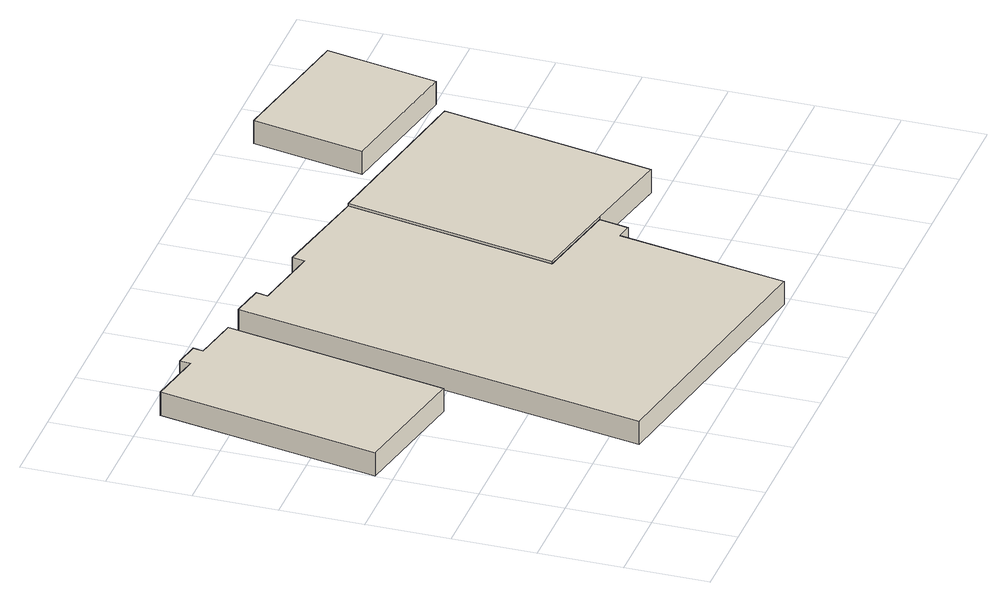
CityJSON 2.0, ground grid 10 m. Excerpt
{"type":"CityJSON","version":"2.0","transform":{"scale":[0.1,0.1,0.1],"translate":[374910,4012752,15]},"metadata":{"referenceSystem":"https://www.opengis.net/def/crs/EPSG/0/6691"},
"CityObjects":{
"building1":{"type":"Building","attributes":{"枝番":1,"利根川水系渡良瀬川洪水浸水想定区域（計画規模）.規模":"L1","利根川水系渡良瀬川洪水浸水想定区域（計画規模）.浸水ランク":"2","利根川水系渡良瀬川洪水浸水想定区域（計画規模）.浸水深":1.57,"利根川水系渡良瀬川洪水浸水想定区域（計画規模）.継続時間":10.7,"利根川水系渡良瀬川洪水浸水想定区域（想定最大規模）.規模":"L2","利根川水系渡良瀬川洪水浸水想定区域（想定最大規模）.浸水ランク":"2","利根川水系渡良瀬川洪水浸水想定区域（想定最大規模）.浸水深":2.92,"利根川水系渡良瀬川洪水浸水想定区域（想定最大規模）.継続時間":216.8,"利根川水系矢場川洪水浸水想定区域（想定最大規模）.規模":"L2","利根川水系多々良川洪水浸水想定区域（想定最大規模）.規模":"L2","利根川水系利根川洪水浸水想定区域（計画規模）.規模":"L1","利根川水系利根川洪水浸水想定区域（計画規模）.浸水ランク":"3","利根川水系利根川洪水浸水想定区域（計画規模）.浸水深":3.9,"利根川水系利根川洪水浸水想定区域（想定最大規模）.規模":"L2","利根川水系利根川洪水浸水想定区域（想定最大規模）.浸水ランク":"4","利根川水系利根川洪水浸水想定区域（想定最大規模）.浸水深":6.13,"BuildingDetails.prefecture":"10","BuildingDetails.city":"10207"},"geometry":[{"type":"Solid","lod":"1","boundaries":[[[[0,1,2,3,4,5,6,7]],[[6,8,9,7]],[[5,10,8,6]],[[4,11,10,5]],[[3,12,11,4]],[[2,13,12,3]],[[1,14,13,2]],[[0,15,14,1]],[[7,9,15,0]],[[8,10,11,12,13,14,15,9]]]]}]},
"building2":{"type":"Building","attributes":{"枝番":1,"利根川水系渡良瀬川洪水浸水想定区域（計画規模）.規模":"L1","利根川水系渡良瀬川洪水浸水想定区域（計画規模）.浸水ランク":"2","利根川水系渡良瀬川洪水浸水想定区域（計画規模）.浸水深":1.27,"利根川水系渡良瀬川洪水浸水想定区域（計画規模）.継続時間":14.8,"利根川水系渡良瀬川洪水浸水想定区域（想定最大規模）.規模":"L2","利根川水系渡良瀬川洪水浸水想定区域（想定最大規模）.浸水ランク":"2","利根川水系渡良瀬川洪水浸水想定区域（想定最大規模）.浸水深":2.62,"利根川水系渡良瀬川洪水浸水想定区域（想定最大規模）.継続時間":223.7,"利根川水系矢場川洪水浸水想定区域（想定最大規模）.規模":"L2","利根川水系矢場川洪水浸水想定区域（想定最大規模）.浸水ランク":"1","利根川水系矢場川洪水浸水想定区域（想定最大規模）.浸水深":0.06,"利根川水系多々良川洪水浸水想定区域（想定最大規模）.規模":"L2","利根川水系利根川洪水浸水想定区域（計画規模）.規模":"L1","利根川水系利根川洪水浸水想定区域（計画規模）.浸水ランク":"3","利根川水系利根川洪水浸水想定区域（計画規模）.浸水深":3.6,"利根川水系利根川洪水浸水想定区域（想定最大規模）.規模":"L2","利根川水系利根川洪水浸水想定区域（想定最大規模）.浸水ランク":"4","利根川水系利根川洪水浸水想定区域（想定最大規模）.浸水深":5.83,"usage":"451","BuildingDetails.prefecture":"10","BuildingDetails.city":"10207","BuildingDetails.surveyYear":2016},"geometry":[{"type":"Solid","lod":"1","boundaries":[[[[16,17,18,19,20,21,22,23,24,25,26,27]],[[26,28,29,27]],[[25,30,28,26]],[[24,31,30,25]],[[23,32,31,24]],[[22,33,32,23]],[[21,34,33,22]],[[20,35,34,21]],[[19,36,35,20]],[[18,37,36,19]],[[17,38,37,18]],[[16,39,38,17]],[[27,29,39,16]],[[28,30,31,32,33,34,35,36,37,38,39,29]]]]}]},
"building3":{"type":"Building","attributes":{"枝番":1,"利根川水系渡良瀬川洪水浸水想定区域（計画規模）.規模":"L1","利根川水系渡良瀬川洪水浸水想定区域（計画規模）.浸水ランク":"2","利根川水系渡良瀬川洪水浸水想定区域（計画規模）.浸水深":1.27,"利根川水系渡良瀬川洪水浸水想定区域（計画規模）.継続時間":21.4,"利根川水系渡良瀬川洪水浸水想定区域（想定最大規模）.規模":"L2","利根川水系渡良瀬川洪水浸水想定区域（想定最大規模）.浸水ランク":"2","利根川水系渡良瀬川洪水浸水想定区域（想定最大規模）.浸水深":2.62,"利根川水系渡良瀬川洪水浸水想定区域（想定最大規模）.継続時間":231.8,"利根川水系矢場川洪水浸水想定区域（想定最大規模）.規模":"L2","利根川水系利根川洪水浸水想定区域（計画規模）.規模":"L1","利根川水系利根川洪水浸水想定区域（計画規模）.浸水ランク":"3","利根川水系利根川洪水浸水想定区域（計画規模）.浸水深":3.6,"利根川水系利根川洪水浸水想定区域（想定最大規模）.規模":"L2","利根川水系利根川洪水浸水想定区域（想定最大規模）.浸水ランク":"4","利根川水系利根川洪水浸水想定区域（想定最大規模）.浸水深":5.83,"BuildingDetails.prefecture":"10","BuildingDetails.city":"10207"},"geometry":[{"type":"Solid","lod":"1","boundaries":[[[[40,41,42,43,44]],[[43,45,46,44]],[[42,47,45,43]],[[41,48,47,42]],[[40,49,48,41]],[[44,46,49,40]],[[45,47,48,49,46]]]]}]},
"building4":{"type":"Building","attributes":{"枝番":1,"利根川水系渡良瀬川洪水浸水想定区域（計画規模）.規模":"L1","利根川水系渡良瀬川洪水浸水想定区域（計画規模）.浸水ランク":"2","利根川水系渡良瀬川洪水浸水想定区域（計画規模）.浸水深":1.59,"利根川水系渡良瀬川洪水浸水想定区域（計画規模）.継続時間":30.8,"利根川水系渡良瀬川洪水浸水想定区域（想定最大規模）.規模":"L2","利根川水系渡良瀬川洪水浸水想定区域（想定最大規模）.浸水ランク":"2","利根川水系渡良瀬川洪水浸水想定区域（想定最大規模）.浸水深":2.92,"利根川水系渡良瀬川洪水浸水想定区域（想定最大規模）.継続時間":240.1,"利根川水系矢場川洪水浸水想定区域（想定最大規模）.規模":"L2","利根川水系矢場川洪水浸水想定区域（想定最大規模）.浸水ランク":"1","利根川水系矢場川洪水浸水想定区域（想定最大規模）.浸水深":0.08,"利根川水系多々良川洪水浸水想定区域（想定最大規模）.規模":"L2","利根川水系多々良川洪水浸水想定区域（想定最大規模）.浸水ランク":"1","利根川水系多々良川洪水浸水想定区域（想定最大規模）.浸水深":0.01,"利根川水系利根川洪水浸水想定区域（計画規模）.規模":"L1","利根川水系利根川洪水浸水想定区域（計画規模）.浸水ランク":"3","利根川水系利根川洪水浸水想定区域（計画規模）.浸水深":3.9,"利根川水系利根川洪水浸水想定区域（想定最大規模）.規模":"L2","利根川水系利根川洪水浸水想定区域（想定最大規模）.浸水ランク":"4","利根川水系利根川洪水浸水想定区域（想定最大規模）.浸水深":6.13,"BuildingDetails.prefecture":"10","BuildingDetails.city":"10207"},"geometry":[{"type":"Solid","lod":"1","boundaries":[[[[50,51,52,53]],[[52,54,55,53]],[[51,56,54,52]],[[50,57,56,51]],[[53,55,57,50]],[[54,56,57,55]]]]}]}
},
"vertices":[
[2,321,1],[53,586,1],[121,573,1],[123,586,1],[153,580,1],[151,568,1],[207,557,1],[156,291,1],[207,557,31],[156,291,31],[151,568,31],[153,580,31],[123,586,31],[121,573,31],[53,586,31],[2,321,31],
[445,258,1],[551,237,1],[544,202,1],[525,205,1],[488,3,1],[155,64,1],[247,558,1],[287,550,1],[284,536,1],[367,520,1],[370,535,1],[494,510,1],[370,535,31],[494,510,31],[367,520,31],[284,536,31],[287,550,31],[247,558,31],[155,64,31],[488,3,31],[525,205,31],[544,202,31],[551,237,31],[445,258,31],
[714,469,4],[665,214,4],[551,237,4],[445,258,4],[494,510,4],[445,258,34],[494,510,34],[551,237,34],[665,214,34],[714,469,34],
[609,531,1],[635,665,1],[802,633,1],[776,499,1],[802,633,31],[776,499,31],[635,665,31],[609,531,31]
]}
